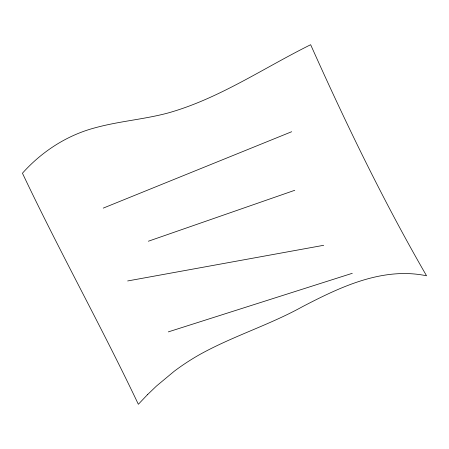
<?xml version="1.0" encoding="UTF-8"?>
<svg xmlns="http://www.w3.org/2000/svg" width="449" height="449" viewBox="0 0 449 449"><rect width="100%" height="100%" fill="white"/><g stroke="black" fill="none" stroke-linecap="round" stroke-linejoin="round"><path stroke-width="0.67" d="M103.231 208.123L291.682 131.72M148.35 241.231L294.763 190.292M168.308 331.89L352.274 273.312M127.668 280.956L323.69 245.3M147.497 394.66L138.348 404.28C101.367 326.434 59.33 251.114 22.45 173.213C41.819 151.532 67.137 135.098 95.362 127.729C119.075 121.219 143.775 119.423 167.539 113.131C218.91 98.819 263.305 68.147 310.652 44.72C345.831 123.413 383.407 201.118 426.55 275.787C382.7 266.678 340.342 286.973 302.458 306.684C269.451 324.986 233.065 336.065 200.074 354.351A138.444 79.793 -27.7 0 0 174.195 371.278L156.505 386.011L147.497 394.66"/></g></svg>
